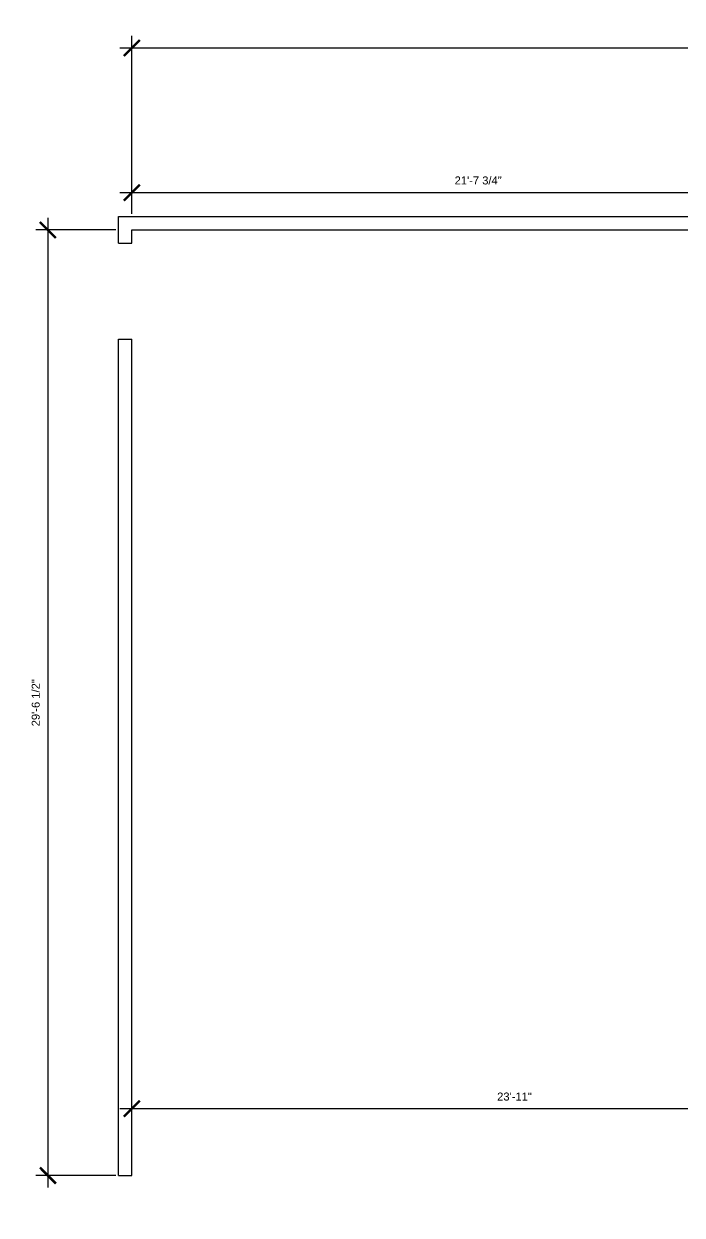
# Model space of a CAD drawing. Header units: inches. Extents: x -40 to 669, y -20 to 427.
# Drawn here: x -40.5 to 206.4, y -19.9 to 426.8 of the extents above; entities that cross this region are included whole.
import ezdxf

# ---------------------------------------------------------------- set-up
doc = ezdxf.new("R2010")
doc.units = ezdxf.units.IN
doc.header["$LTSCALE"] = 20
doc.styles.get("Standard").update_dxf_attribs({"font": 'arial.ttf'})
doc.dimstyles.new('Arch96', dxfattribs={"dimscale": 96, "dimtxt": 0.03125, "dimasz": 0.0625, "dimexe": 0.046875, "dimexo": 0.0625, "dimgap": 0.03125, "dimtad": 1, "dimtoh": 1, "dimdec": 4, "dimzin": 3, "dimdsep": 46, "dimlunit": 4, "dimtxsty": 'Standard', "dimblk1": 'ARCHTICK', "dimblk2": 'ARCHTICK', "dimsah": 1, "dimcen": 0.1875, "dimdle": 0.046875, "dimclrd": 256, "dimclre": 256, "dimclrt": 256, "dimaunit": 1, "dimadec": 3, "dimazin": 2, "dimtfac": 1, "dimtdec": 4, "dimtmove": 2, "dimatfit": 3, "dimldrblk": 'ARO14', "dimfxl": 1, "dimfrac": 2, "dimlwd": -3, "dimlwe": -3, "dimarcsym": 0})

# ---------------------------------------------------------------- blocks, each defined once
blk = doc.blocks.new('_ARCHTICK')
at = {"linetype": 'ByBlock', "const_width": 0.15}
blk.add_lwpolyline([(-0.5, -0.5), (0.5, 0.5)], dxfattribs=at)
blk = doc.blocks.new('*D9')
at = {"lineweight": -3, "transparency": 16777216}
for p, q in [((0, 355.5), (0, 367.99)), ((259.75, 355.5), (259.75, 367.99)), ((-4.5, 363.49), (264.25, 363.49))]:
    blk.add_line(p, q, dxfattribs=at)
at = {"layer": 'Defpoints', "color": 0, "transparency": 16777216}
for p in [(259.75, 363.49), (0, 349.5), (259.75, 349.5)]:
    blk.add_point(p, dxfattribs=at)
at = {"lineweight": -3, "transparency": 16777216, "xscale": 6, "yscale": 6, "zscale": 6, "rotation": 180}
blk.add_blockref('_ARCHTICK', (0, 363.49), dxfattribs=at)
at = {"lineweight": -3, "transparency": 16777216, "xscale": 6, "yscale": 6, "zscale": 6}
blk.add_blockref('_ARCHTICK', (259.75, 363.49), dxfattribs=at)
at = {"transparency": 16777216, "insert": (129.88, 368.05), "char_height": 3, "attachment_point": 5}
blk.add_mtext('21\'-7 3/4"', dxfattribs=at)
blk = doc.blocks.new('ARO14')
blk.add_line((0, 0), (-1.021, 0))
at = {"const_width": 0.0625}
blk.add_lwpolyline([(-0.77, 0.468), (0, 0), (-0.77, -0.468)], dxfattribs=at)
blk = doc.blocks.new('*D10')
at = {"lineweight": -3, "transparency": 16777216}
for p, q in [((0, 355.5), (0, 422.26)), ((532.52, 355.5), (532.52, 422.26)), ((-4.5, 417.76), (537.02, 417.76))]:
    blk.add_line(p, q, dxfattribs=at)
at = {"layer": 'Defpoints', "color": 0, "transparency": 16777216}
for p in [(532.52, 417.76), (0, 349.5), (532.52, 349.5)]:
    blk.add_point(p, dxfattribs=at)
at = {"lineweight": -3, "transparency": 16777216, "xscale": 6, "yscale": 6, "zscale": 6, "rotation": 180}
blk.add_blockref('_ARCHTICK', (0, 417.76), dxfattribs=at)
at = {"lineweight": -3, "transparency": 16777216, "xscale": 6, "yscale": 6, "zscale": 6}
blk.add_blockref('_ARCHTICK', (532.52, 417.76), dxfattribs=at)
at = {"transparency": 16777216, "insert": (266.26, 422.31), "char_height": 3, "attachment_point": 5}
blk.add_mtext('44\'-4 1/2"', dxfattribs=at)
blk = doc.blocks.new('*D11')
at = {"lineweight": -3, "transparency": 16777216}
for p, q in [((-31.46, 354), (-31.46, -9.5)), ((-6, 349.5), (-35.96, 349.5)), ((-6, -5), (-35.96, -5))]:
    blk.add_line(p, q, dxfattribs=at)
at = {"layer": 'Defpoints', "color": 0, "transparency": 16777216}
for p in [(0, 349.5), (-31.46, -5), (0, -5)]:
    blk.add_point(p, dxfattribs=at)
at = {"lineweight": -3, "transparency": 16777216, "xscale": 6, "yscale": 6, "zscale": 6}
for p, rotation in [((-31.46, 349.5), 90), ((-31.46, -5), 270)]:
    blk.add_blockref('_ARCHTICK', p, dxfattribs=dict(at, rotation=rotation))
at = {"transparency": 16777216, "insert": (-36.01, 172.25), "char_height": 3, "attachment_point": 5, "rotation": 90}
blk.add_mtext('29\'-6 1/2"', dxfattribs=at)
blk = doc.blocks.new('*D29')
at = {"lineweight": -3, "transparency": 16777216}
for p, q in [((0, 1), (0, 24.55)), ((287, -13.86), (287, 24.55)), ((291.5, 20.05), (-4.5, 20.05))]:
    blk.add_line(p, q, dxfattribs=at)
at = {"layer": 'Defpoints', "color": 0, "transparency": 16777216}
for p in [(0, 20.05), (0, -5), (287, -19.86)]:
    blk.add_point(p, dxfattribs=at)
at = {"lineweight": -3, "transparency": 16777216, "xscale": 6, "yscale": 6, "zscale": 6, "rotation": 180}
blk.add_blockref('_ARCHTICK', (0, 20.05), dxfattribs=at)
at = {"lineweight": -3, "transparency": 16777216, "xscale": 6, "yscale": 6, "zscale": 6}
blk.add_blockref('_ARCHTICK', (287, 20.05), dxfattribs=at)
at = {"transparency": 16777216, "insert": (143.5, 24.59), "char_height": 3, "attachment_point": 5}
blk.add_mtext('23\'-11"', dxfattribs=at)

msp = doc.modelspace()

# ---------------------------------------------------------------- linework, layer by layer
for p, q in [((-5, 354.5), (613.63485, 354.5)), ((-5, 344.5), (-5, 354.5)), ((0, 349.5), (532.52083, 349.5)), ((0, 344.5), (0, 349.5)), ((-5, 344.5), (0, 344.5)), ((-5, -5), (-5, 308.5)), ((-5, 308.5), (0, 308.5)), ((0, -5), (0, 308.5)), ((-5, -5), (0, -5))]:
    msp.add_line(p, q)

# ---------------------------------------------------------------- dimensions: what is measured, and where the dimension line sits
for base, p1, p2, picture, middle in [((532.52083, 417.76046), (0, 349.5), (532.52083, 349.5), '*D10', (266.26042, 422.31162)), ((259.75, 363.49468), (0, 349.5), (259.75, 349.5), '*D9', (129.875, 368.04686)), ((0, 20.05236), (287, -19.85964), (0, -5), '*D29', (143.5, 24.5851))]:
    dim = msp.add_linear_dim(base=base, p1=p1, p2=p2, dimstyle='Arch96')
    dim.commit()
    dim.dimension.update_dxf_attribs({"geometry": picture, "text_midpoint": middle})
dim = msp.add_linear_dim(base=(-31.46381, -5), p1=(0, 349.5), p2=(0, -5), angle=90, dimstyle='Arch96')
dim.commit()
dim.dimension.update_dxf_attribs({"geometry": '*D11', "text_midpoint": (-36.01497, 172.25)})

doc.saveas('drawing.dxf')
